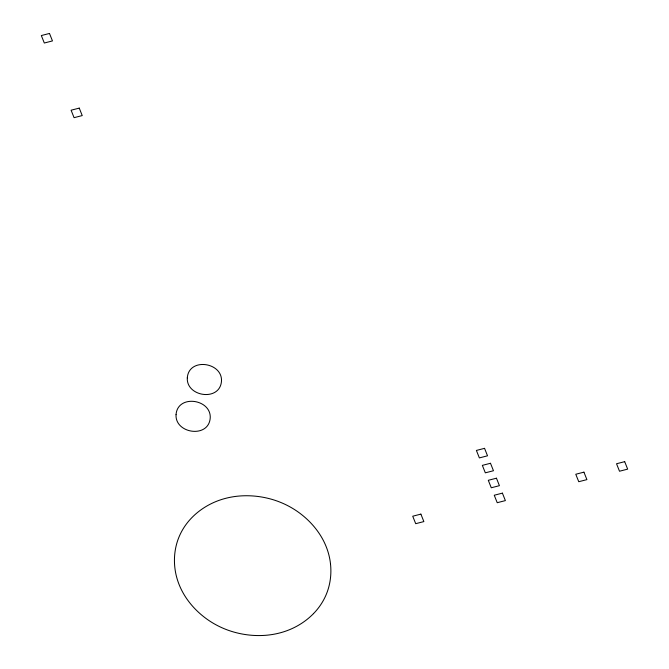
<?xml version="1.0" encoding="UTF-8"?>
<svg xmlns="http://www.w3.org/2000/svg" width="669" height="669" viewBox="0 0 669 669"><rect width="100%" height="100%" fill="white"/><g stroke="black" fill="none" stroke-linecap="round" stroke-linejoin="round"><path stroke-width="1" d="M313.477 613.649C320.643 606.331 326.012 597.241 328.696 587.34A81.108 70.805 17 0 0 330.469 563.641M330.478 563.641C329.29 553.054 325.402 542.852 319.539 533.971A81.108 70.805 17 0 0 301.886 514.812C292.846 507.604 282.335 502.285 271.204 499.158A81.108 70.805 17 0 0 244.469 495.762C233.289 495.997 222.116 498.455 212.014 503.297A81.108 70.805 17 0 0 191.852 517.655C184.669 524.964 179.317 534.063 176.624 543.964A81.108 70.805 17 0 0 174.852 567.663C176.022 578.25 179.928 588.452 185.781 597.333A81.108 70.805 17 0 0 203.435 616.492C212.474 623.7 222.986 629.019 234.117 632.138A81.108 70.805 17 0 0 260.851 635.542C272.032 635.307 283.204 632.849 293.306 628.007A81.108 70.805 17 0 0 313.468 613.649M176.047 414.68C174.91 433.679 208.728 438.638 210.225 417.974C211.354 398.975 177.536 394.016 176.047 414.68M187.303 377.86C186.166 396.859 219.984 401.818 221.481 381.154C222.61 362.163 188.792 357.196 187.303 377.86M49.489 33.45L41.336 35.549L44.313 43.017L52.466 40.918L49.489 33.45M79.251 108.11L71.098 110.209L74.075 117.677L82.228 115.578L79.251 108.11M484.548 448.339L476.395 450.438L479.372 457.905L487.525 455.806L484.548 448.339M490.494 463.274L482.349 465.373L485.326 472.832L493.471 470.742L490.494 463.274M496.448 478.201L488.295 480.3L491.272 487.768L499.425 485.669L496.448 478.201M420.885 514.118L412.731 516.217L415.708 523.685L423.862 521.586L420.885 514.118M502.402 493.137L494.249 495.236L497.226 502.703L505.379 500.604L502.402 493.137M583.928 472.155L575.775 474.254L578.752 481.713L586.905 479.623L583.928 472.155M624.687 461.66L616.534 463.759L619.511 471.227L627.664 469.128L624.687 461.66"/></g></svg>
